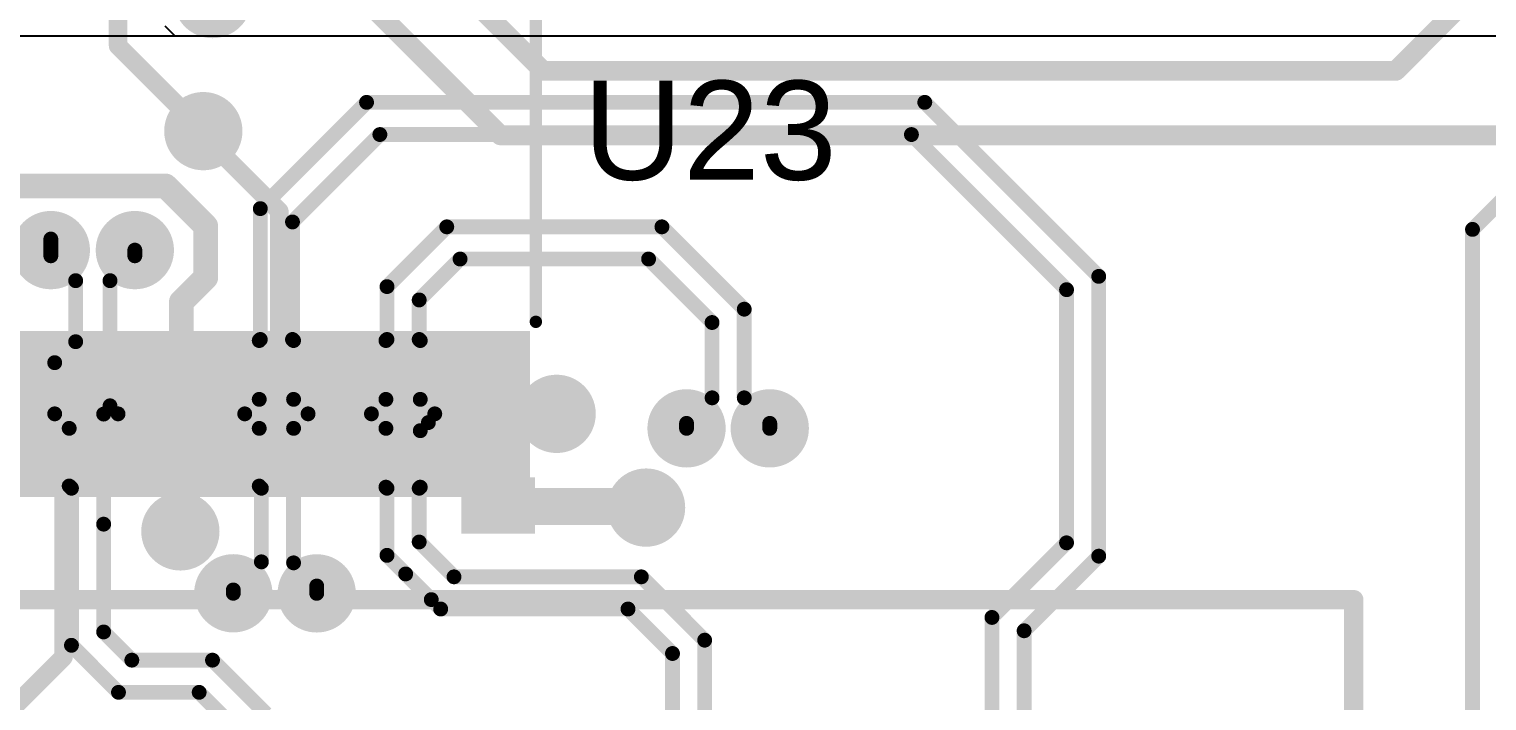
# Model space of a CAD drawing. Header units: millimetres. Extents: x 0 to 172, y 0 to 138.
# Drawn here: x 42.62 to 57.58, y 26.33 to 33.22 of the extents above; entities that cross this region are included whole.
import ezdxf

# ---------------------------------------------------------------- set-up
doc = ezdxf.new("R2010")
doc.units = ezdxf.units.MM
for name, color, linetype in [('BottomLayer', 5, 'Continuous'), ('BottomPaste', 16, 'Continuous'), ('BottomSolder', 6, 'Continuous'), ('TopLayer', 1, 'Continuous'), ('TopOverlay', 2, 'Continuous'), ('TopPaste', 8, 'Continuous'), ('TopSolder', 216, 'Continuous'), ('ViaHoleLayer', 16, 'Continuous')]:
    doc.layers.add(name, color=color, linetype=linetype)
doc.styles.add('Arial', font='', dxfattribs={"height": 0.2})
doc.styles.get('Arial').set_extended_font_data('Arial')

# ---------------------------------------------------------------- blocks, each defined once
blk = doc.blocks.new('24_TSSOP_11')
at = {"layer": 'TopLayer'}
for points in [[(-3.649999049999999, 3.80000129), (-2.14999951, 3.80000129), (-2.14999951, 3.35000219), (-3.649999049999999, 3.35000219)], [(2.14999951, 3.80000129), (3.649999049999999, 3.80000129), (3.649999049999999, 3.35000219), (2.14999951, 3.35000219)], [(-3.649999049999999, 3.15000005), (-2.14999951, 3.15000005), (-2.14999951, 2.70000095), (-3.649999049999999, 2.70000095)], [(2.14999951, 3.15000005), (3.649999049999999, 3.15000005), (3.649999049999999, 2.70000095), (2.14999951, 2.70000095)], [(-3.649999049999999, 2.50000135), (-2.14999951, 2.50000135), (-2.14999951, 2.05000225), (-3.649999049999999, 2.05000225)], [(2.14999951, 2.50000135), (3.649999049999999, 2.50000135), (3.649999049999999, 2.05000225), (2.14999951, 2.05000225)], [(-3.649999049999999, 1.85000011), (-2.14999951, 1.85000011), (-2.14999951, 1.40000101), (-3.649999049999999, 1.40000101)], [(2.14999951, 1.85000011), (3.649999049999999, 1.85000011), (3.649999049999999, 1.40000101), (2.14999951, 1.40000101)], [(-3.649999049999999, 1.20000141), (-2.14999951, 1.20000141), (-2.14999951, 0.75000231), (-3.649999049999999, 0.75000231)], [(2.14999951, 1.20000141), (3.649999049999999, 1.20000141), (3.649999049999999, 0.75000231), (2.14999951, 0.75000231)], [(-3.649999049999999, 0.55000017), (-2.14999951, 0.55000017), (-2.14999951, 0.10000107), (-3.649999049999999, 0.10000107)], [(2.14999951, 0.55000017), (3.649999049999999, 0.55000017), (3.649999049999999, 0.10000107), (2.14999951, 0.10000107)], [(-3.649999049999999, -0.09999852999999999), (-2.14999951, -0.09999852999999999), (-2.14999951, -0.54999763), (-3.649999049999999, -0.54999763)], [(2.14999951, -0.09999852999999999), (3.649999049999999, -0.09999852999999999), (3.649999049999999, -0.54999763), (2.14999951, -0.54999763)], [(-3.649999049999999, -0.74999977), (-2.14999951, -0.74999977), (-2.14999951, -1.19999887), (-3.649999049999999, -1.19999887)], [(2.14999951, -0.74999977), (3.649999049999999, -0.74999977), (3.649999049999999, -1.19999887), (2.14999951, -1.19999887)], [(-3.649999049999999, -1.39999847), (-2.14999951, -1.39999847), (-2.14999951, -1.84999757), (-3.649999049999999, -1.84999757)], [(2.14999951, -1.39999847), (3.649999049999999, -1.39999847), (3.649999049999999, -1.84999757), (2.14999951, -1.84999757)], [(-3.649999049999999, -2.04999971), (-2.14999951, -2.04999971), (-2.14999951, -2.49999881), (-3.649999049999999, -2.49999881)], [(2.14999951, -2.04999971), (3.649999049999999, -2.04999971), (3.649999049999999, -2.49999881), (2.14999951, -2.49999881)], [(-3.649999049999999, -2.69999841), (-2.14999951, -2.69999841), (-2.14999951, -3.14999751), (-3.649999049999999, -3.14999751)], [(2.14999951, -2.69999841), (3.649999049999999, -2.69999841), (3.649999049999999, -3.14999751), (2.14999951, -3.14999751)], [(-3.649999049999999, -3.34999965), (-2.14999951, -3.34999965), (-2.14999951, -3.79999875), (-3.649999049999999, -3.79999875)], [(2.14999951, -3.34999965), (3.649999049999999, -3.34999965), (3.649999049999999, -3.79999875), (2.14999951, -3.79999875)]]:
    blk.add_hatch(color=1, dxfattribs=at).paths.add_polyline_path(points)
at = {"layer": 'TopPaste'}
for points in [[(-3.649999049999999, 3.80000129), (-2.14999951, 3.80000129), (-2.14999951, 3.35000219), (-3.649999049999999, 3.35000219)], [(2.14999951, 3.80000129), (3.649999049999999, 3.80000129), (3.649999049999999, 3.35000219), (2.14999951, 3.35000219)], [(-3.649999049999999, 3.15000005), (-2.14999951, 3.15000005), (-2.14999951, 2.70000095), (-3.649999049999999, 2.70000095)], [(2.14999951, 3.15000005), (3.649999049999999, 3.15000005), (3.649999049999999, 2.70000095), (2.14999951, 2.70000095)], [(-3.649999049999999, 2.50000135), (-2.14999951, 2.50000135), (-2.14999951, 2.05000225), (-3.649999049999999, 2.05000225)], [(2.14999951, 2.50000135), (3.649999049999999, 2.50000135), (3.649999049999999, 2.05000225), (2.14999951, 2.05000225)], [(-3.649999049999999, 1.85000011), (-2.14999951, 1.85000011), (-2.14999951, 1.40000101), (-3.649999049999999, 1.40000101)], [(2.14999951, 1.85000011), (3.649999049999999, 1.85000011), (3.649999049999999, 1.40000101), (2.14999951, 1.40000101)], [(-3.649999049999999, 1.20000141), (-2.14999951, 1.20000141), (-2.14999951, 0.75000231), (-3.649999049999999, 0.75000231)], [(2.14999951, 1.20000141), (3.649999049999999, 1.20000141), (3.649999049999999, 0.75000231), (2.14999951, 0.75000231)], [(-3.649999049999999, 0.55000017), (-2.14999951, 0.55000017), (-2.14999951, 0.10000107), (-3.649999049999999, 0.10000107)], [(2.14999951, 0.55000017), (3.649999049999999, 0.55000017), (3.649999049999999, 0.10000107), (2.14999951, 0.10000107)], [(-3.649999049999999, -0.09999852999999999), (-2.14999951, -0.09999852999999999), (-2.14999951, -0.54999763), (-3.649999049999999, -0.54999763)], [(2.14999951, -0.09999852999999999), (3.649999049999999, -0.09999852999999999), (3.649999049999999, -0.54999763), (2.14999951, -0.54999763)], [(-3.649999049999999, -0.74999977), (-2.14999951, -0.74999977), (-2.14999951, -1.19999887), (-3.649999049999999, -1.19999887)], [(2.14999951, -0.74999977), (3.649999049999999, -0.74999977), (3.649999049999999, -1.19999887), (2.14999951, -1.19999887)], [(-3.649999049999999, -1.39999847), (-2.14999951, -1.39999847), (-2.14999951, -1.84999757), (-3.649999049999999, -1.84999757)], [(2.14999951, -1.39999847), (3.649999049999999, -1.39999847), (3.649999049999999, -1.84999757), (2.14999951, -1.84999757)], [(-3.649999049999999, -2.04999971), (-2.14999951, -2.04999971), (-2.14999951, -2.49999881), (-3.649999049999999, -2.49999881)], [(2.14999951, -2.04999971), (3.649999049999999, -2.04999971), (3.649999049999999, -2.49999881), (2.14999951, -2.49999881)], [(-3.649999049999999, -2.69999841), (-2.14999951, -2.69999841), (-2.14999951, -3.14999751), (-3.649999049999999, -3.14999751)], [(2.14999951, -2.69999841), (3.649999049999999, -2.69999841), (3.649999049999999, -3.14999751), (2.14999951, -3.14999751)], [(-3.649999049999999, -3.34999965), (-2.14999951, -3.34999965), (-2.14999951, -3.79999875), (-3.649999049999999, -3.79999875)], [(2.14999951, -3.34999965), (3.649999049999999, -3.34999965), (3.649999049999999, -3.79999875), (2.14999951, -3.79999875)]]:
    blk.add_hatch(color=8, dxfattribs=at).paths.add_polyline_path(points)
at = {"layer": 'TopSolder'}
for points in [[(-3.751599049999999, 3.90160129), (-2.04839951, 3.90160129), (-2.04839951, 3.24840219), (-3.751599049999999, 3.24840219)], [(2.04839951, 3.90160129), (3.751599049999999, 3.90160129), (3.751599049999999, 3.24840219), (2.04839951, 3.24840219)], [(-3.751599049999999, 3.25160005), (-2.04839951, 3.25160005), (-2.04839951, 2.59840095), (-3.751599049999999, 2.59840095)], [(2.04839951, 3.25160005), (3.751599049999999, 3.25160005), (3.751599049999999, 2.59840095), (2.04839951, 2.59840095)], [(-3.751599049999999, 2.60160135), (-2.04839951, 2.60160135), (-2.04839951, 1.94840225), (-3.751599049999999, 1.94840225)], [(2.04839951, 2.60160135), (3.751599049999999, 2.60160135), (3.751599049999999, 1.94840225), (2.04839951, 1.94840225)], [(-3.751599049999999, 1.95160011), (-2.04839951, 1.95160011), (-2.04839951, 1.29840101), (-3.751599049999999, 1.29840101)], [(2.04839951, 1.95160011), (3.751599049999999, 1.95160011), (3.751599049999999, 1.29840101), (2.04839951, 1.29840101)], [(-3.751599049999999, 1.30160141), (-2.04839951, 1.30160141), (-2.04839951, 0.6484023099999999), (-3.751599049999999, 0.6484023099999999)], [(2.04839951, 1.30160141), (3.751599049999999, 1.30160141), (3.751599049999999, 0.6484023099999999), (2.04839951, 0.6484023099999999)], [(-3.751599049999999, 0.65160017), (-2.04839951, 0.65160017), (-2.04839951, -0.00159893), (-3.751599049999999, -0.00159893)], [(2.04839951, 0.65160017), (3.751599049999999, 0.65160017), (3.751599049999999, -0.00159893), (2.04839951, -0.00159893)], [(-3.751599049999999, 0.00160147), (-2.04839951, 0.00160147), (-2.04839951, -0.65159763), (-3.751599049999999, -0.65159763)], [(2.04839951, 0.00160147), (3.751599049999999, 0.00160147), (3.751599049999999, -0.65159763), (2.04839951, -0.65159763)], [(-3.751599049999999, -0.6483997699999999), (-2.04839951, -0.6483997699999999), (-2.04839951, -1.30159887), (-3.751599049999999, -1.30159887)], [(2.04839951, -0.6483997699999999), (3.751599049999999, -0.6483997699999999), (3.751599049999999, -1.30159887), (2.04839951, -1.30159887)], [(-3.751599049999999, -1.29839847), (-2.04839951, -1.29839847), (-2.04839951, -1.95159757), (-3.751599049999999, -1.95159757)], [(2.04839951, -1.29839847), (3.751599049999999, -1.29839847), (3.751599049999999, -1.95159757), (2.04839951, -1.95159757)], [(-3.751599049999999, -1.94839971), (-2.04839951, -1.94839971), (-2.04839951, -2.60159881), (-3.751599049999999, -2.60159881)], [(2.04839951, -1.94839971), (3.751599049999999, -1.94839971), (3.751599049999999, -2.60159881), (2.04839951, -2.60159881)], [(-3.751599049999999, -2.59839841), (-2.04839951, -2.59839841), (-2.04839951, -3.25159751), (-3.751599049999999, -3.25159751)], [(2.04839951, -2.59839841), (3.751599049999999, -2.59839841), (3.751599049999999, -3.25159751), (2.04839951, -3.25159751)], [(-3.751599049999999, -3.24839965), (-2.04839951, -3.24839965), (-2.04839951, -3.90159875), (-3.751599049999999, -3.90159875)], [(2.04839951, -3.24839965), (3.751599049999999, -3.24839965), (3.751599049999999, -3.90159875), (2.04839951, -3.90159875)]]:
    blk.add_hatch(color=216, dxfattribs=at).paths.add_polyline_path(points)
at = {"layer": 'TopOverlay', "const_width": 0.127}
for points in [[(1.9558, 3.9624), (-2.0066, 3.9624)], [(-3.937, 3.4544), (-3.937, 3.7084)], [(-3.81, 3.581399999999999), (-3.937, 3.7084)], [(-3.937, 3.4544), (-3.81, 3.581399999999999)], [(1.9558, -3.96239746), (-2.0066, -3.96239746)]]:
    blk.add_lwpolyline(points, dxfattribs=at)
at = {"layer": 'TopOverlay', "const_width": 0.0635}
for points in [[(-2.03835, 3.9624, 1), (-1.97485, 3.9624, 1)], [(1.92405, 3.9624, 1), (1.98755, 3.9624, 1)], [(-3.96875, 3.7084, 1), (-3.90525, 3.7084, 1)], [(-3.96875, 3.7084, 1), (-3.90525, 3.7084, 1)], [(-3.84175, 3.581399999999999, 1), (-3.778249999999999, 3.581399999999999, 1)], [(-3.84175, 3.581399999999999, 1), (-3.778249999999999, 3.581399999999999, 1)], [(-3.96875, 3.4544, 1), (-3.90525, 3.4544, 1)], [(-3.96875, 3.4544, 1), (-3.90525, 3.4544, 1)], [(-2.03835, -3.96239746, 1), (-1.97485, -3.96239746, 1)], [(1.92405, -3.96239746, 1), (1.98755, -3.96239746, 1)]]:
    blk.add_lwpolyline(points, format="xyb", close=True, dxfattribs=at)
blk = doc.blocks.new('MX50B19NQ1_267')
at = {"layer": 'TopOverlay', "const_width": 0.1999996}
for points in [[(-12.44999796, 11.82500048), (12.4500005, 11.82500048)], [(12.4500005, 10.2249986), (12.4500005, 11.82500048)]]:
    blk.add_lwpolyline(points, dxfattribs=at)
at = {"layer": 'TopOverlay', "const_width": 0.0999998}
blk.add_lwpolyline([(12.4000006, 11.82500048, 1), (12.5000004, 11.82500048, 1)], format="xyb", close=True, dxfattribs=at)
blk.add_lwpolyline([(12.4000006, 11.82500048, 1), (12.5000004, 11.82500048, 1)], format="xyb", close=True, dxfattribs=at)
blk = doc.blocks.new('C___0402_B_390')
at = {"layer": 'BottomLayer'}
for points in [[(-0.2413, 0.3175), (-0.2412999999999999, -0.3175), (-0.6985, -0.3175), (-0.6985, 0.3175)], [(0.6985, 0.3175), (0.6985, -0.3175), (0.2413, -0.3175), (0.2412999999999999, 0.3175)]]:
    blk.add_hatch(color=5, dxfattribs=at).paths.add_polyline_path(points)
at = {"layer": 'BottomPaste'}
for points in [[(-0.2413, 0.3175), (-0.2412999999999999, -0.3175), (-0.6985, -0.3175), (-0.6985, 0.3175)], [(0.6985, 0.3175), (0.6985, -0.3175), (0.2413, -0.3175), (0.2412999999999999, 0.3175)]]:
    blk.add_hatch(color=16, dxfattribs=at).paths.add_polyline_path(points)
at = {"layer": 'BottomSolder'}
for points in [[(-0.18130012, 0.37749988), (-0.18130012, -0.37749988), (-0.7584998799999999, -0.37749988), (-0.7584998799999999, 0.37749988)], [(0.7584998799999999, 0.37749988), (0.7584998799999999, -0.37749988), (0.18130012, -0.37749988), (0.18130012, 0.37749988)]]:
    blk.add_hatch(color=6, dxfattribs=at).paths.add_polyline_path(points)

msp = doc.modelspace()

# ---------------------------------------------------------------- hatches: boundary and pattern name
at = {"layer": 'BottomLayer'}
h = msp.add_hatch(color=5, dxfattribs=at)
edge = h.paths.add_edge_path()
edge.add_arc((44.40599958, 32.17279824), 0.2999994, 0, 360)
h = msp.add_hatch(color=5, dxfattribs=at)
edge = h.paths.add_edge_path()
edge.add_arc((42.84137227999999, 30.95231808), 0.2999994, 0, 360)
h = msp.add_hatch(color=5, dxfattribs=at)
edge = h.paths.add_edge_path()
edge.add_arc((43.70337208, 30.95231808), 0.2999994, 0, 360)
h = msp.add_hatch(color=5, dxfattribs=at)
edge = h.paths.add_edge_path()
edge.add_arc((48.0314, 29.27279896), 0.2999994, 0, 360)
h = msp.add_hatch(color=5, dxfattribs=at)
edge = h.paths.add_edge_path()
edge.add_arc((49.36451392, 29.12400067999999), 0.2999994, 0, 360)
h = msp.add_hatch(color=5, dxfattribs=at)
edge = h.paths.add_edge_path()
edge.add_arc((50.21851272, 29.12400067999999), 0.2999994, 0, 360)
h = msp.add_hatch(color=5, dxfattribs=at)
edge = h.paths.add_edge_path()
edge.add_arc((48.9491147, 28.31120068), 0.2999994, 0, 360)
h = msp.add_hatch(color=5, dxfattribs=at)
edge = h.paths.add_edge_path()
edge.add_arc((44.1706, 28.067), 0.2999994, 0, 360)
h = msp.add_hatch(color=5, dxfattribs=at)
edge = h.paths.add_edge_path()
edge.add_arc((44.7136012, 27.432), 0.2999994, 0, 360)
h = msp.add_hatch(color=5, dxfattribs=at)
edge = h.paths.add_edge_path()
edge.add_arc((45.56967518, 27.43110592), 0.2999994, 0, 360)
at = {"layer": 'BottomSolder'}
h = msp.add_hatch(color=6, dxfattribs=at)
edge = h.paths.add_edge_path()
edge.add_arc((44.5008, 33.528), 0.4015993999999999, 0, 360)
h = msp.add_hatch(color=6, dxfattribs=at)
edge = h.paths.add_edge_path()
edge.add_arc((44.40599958, 32.17279824), 0.4015993999999999, 0, 360)
h = msp.add_hatch(color=6, dxfattribs=at)
edge = h.paths.add_edge_path()
edge.add_arc((42.84137227999999, 30.95231808), 0.4015993999999999, 0, 360)
h = msp.add_hatch(color=6, dxfattribs=at)
edge = h.paths.add_edge_path()
edge.add_arc((43.70337208, 30.95231808), 0.4015993999999999, 0, 360)
h = msp.add_hatch(color=6, dxfattribs=at)
edge = h.paths.add_edge_path()
edge.add_arc((48.0314, 29.27279896), 0.4015993999999999, 0, 360)
h = msp.add_hatch(color=6, dxfattribs=at)
edge = h.paths.add_edge_path()
edge.add_arc((49.36451392, 29.12400067999999), 0.4015993999999999, 0, 360)
h = msp.add_hatch(color=6, dxfattribs=at)
edge = h.paths.add_edge_path()
edge.add_arc((50.21851272, 29.12400067999999), 0.4015993999999999, 0, 360)
h = msp.add_hatch(color=6, dxfattribs=at)
edge = h.paths.add_edge_path()
edge.add_arc((48.9491147, 28.31120068), 0.4015993999999999, 0, 360)
h = msp.add_hatch(color=6, dxfattribs=at)
edge = h.paths.add_edge_path()
edge.add_arc((44.1706, 28.067), 0.4015993999999999, 0, 360)
h = msp.add_hatch(color=6, dxfattribs=at)
edge = h.paths.add_edge_path()
edge.add_arc((44.7136012, 27.432), 0.4015993999999999, 0, 360)
h = msp.add_hatch(color=6, dxfattribs=at)
edge = h.paths.add_edge_path()
edge.add_arc((45.56967518, 27.43110592), 0.4015993999999999, 0, 360)
at = {"layer": 'TopLayer'}
h = msp.add_hatch(color=1, dxfattribs=at)
edge = h.paths.add_edge_path()
edge.add_arc((44.40599958, 32.17279824), 0.2999994, 0, 360)
h = msp.add_hatch(color=1, dxfattribs=at)
edge = h.paths.add_edge_path()
edge.add_arc((42.84137227999999, 30.95231808), 0.2999994, 0, 360)
h = msp.add_hatch(color=1, dxfattribs=at)
edge = h.paths.add_edge_path()
edge.add_arc((43.70337208, 30.95231808), 0.2999994, 0, 360)
msp.add_hatch(color=1, dxfattribs=at).paths.add_polyline_path([(47.20599906, 28.52279792), (47.6560007, 28.52279792), (47.6560007, 30.0228), (47.20599906, 30.0228)])
h = msp.add_hatch(color=1, dxfattribs=at)
edge = h.paths.add_edge_path()
edge.add_arc((48.0314, 29.27279896), 0.2999994, 0, 360)
h = msp.add_hatch(color=1, dxfattribs=at)
edge = h.paths.add_edge_path()
edge.add_arc((49.36451392, 29.12400067999999), 0.2999994, 0, 360)
h = msp.add_hatch(color=1, dxfattribs=at)
edge = h.paths.add_edge_path()
edge.add_arc((50.21851272, 29.12400067999999), 0.2999994, 0, 360)
h = msp.add_hatch(color=1, dxfattribs=at)
edge = h.paths.add_edge_path()
edge.add_arc((48.9491147, 28.31120068), 0.2999994, 0, 360)
h = msp.add_hatch(color=1, dxfattribs=at)
edge = h.paths.add_edge_path()
edge.add_arc((44.1706, 28.067), 0.2999994, 0, 360)
h = msp.add_hatch(color=1, dxfattribs=at)
edge = h.paths.add_edge_path()
edge.add_arc((44.7136012, 27.432), 0.2999994, 0, 360)
h = msp.add_hatch(color=1, dxfattribs=at)
edge = h.paths.add_edge_path()
edge.add_arc((45.56967518, 27.43110592), 0.2999994, 0, 360)
at = {"layer": 'TopSolder'}
h = msp.add_hatch(color=216, dxfattribs=at)
edge = h.paths.add_edge_path()
edge.add_arc((44.5008, 33.528), 0.4015993999999999, 0, 360)
h = msp.add_hatch(color=216, dxfattribs=at)
edge = h.paths.add_edge_path()
edge.add_arc((44.40599958, 32.17279824), 0.4015993999999999, 0, 360)
h = msp.add_hatch(color=216, dxfattribs=at)
edge = h.paths.add_edge_path()
edge.add_arc((42.84137227999999, 30.95231808), 0.4015993999999999, 0, 360)
h = msp.add_hatch(color=216, dxfattribs=at)
edge = h.paths.add_edge_path()
edge.add_arc((43.70337208, 30.95231808), 0.4015993999999999, 0, 360)
h = msp.add_hatch(color=216, dxfattribs=at)
edge = h.paths.add_edge_path()
edge.add_arc((48.0314, 29.27279896), 0.4015993999999999, 0, 360)
h = msp.add_hatch(color=216, dxfattribs=at)
edge = h.paths.add_edge_path()
edge.add_arc((49.36451392, 29.12400067999999), 0.4015993999999999, 0, 360)
h = msp.add_hatch(color=216, dxfattribs=at)
edge = h.paths.add_edge_path()
edge.add_arc((50.21851272, 29.12400067999999), 0.4015993999999999, 0, 360)
h = msp.add_hatch(color=216, dxfattribs=at)
edge = h.paths.add_edge_path()
edge.add_arc((48.9491147, 28.31120068), 0.4015993999999999, 0, 360)
h = msp.add_hatch(color=216, dxfattribs=at)
edge = h.paths.add_edge_path()
edge.add_arc((44.1706, 28.067), 0.4015993999999999, 0, 360)
h = msp.add_hatch(color=216, dxfattribs=at)
edge = h.paths.add_edge_path()
edge.add_arc((44.7136012, 27.432), 0.4015993999999999, 0, 360)
h = msp.add_hatch(color=216, dxfattribs=at)
edge = h.paths.add_edge_path()
edge.add_arc((45.56967518, 27.43110592), 0.4015993999999999, 0, 360)
at = {"layer": 'ViaHoleLayer'}
h = msp.add_hatch(color=16, dxfattribs=at)
edge = h.paths.add_edge_path()
edge.add_arc((44.40599958, 32.17279824), 0.1499997, 0, 360)
h = msp.add_hatch(color=16, dxfattribs=at)
edge = h.paths.add_edge_path()
edge.add_arc((42.84137227999999, 30.95231808), 0.1499997, 0, 360)
h = msp.add_hatch(color=16, dxfattribs=at)
edge = h.paths.add_edge_path()
edge.add_arc((43.70337208, 30.95231808), 0.1499997, 0, 360)
h = msp.add_hatch(color=16, dxfattribs=at)
edge = h.paths.add_edge_path()
edge.add_arc((48.0314, 29.27279896), 0.1499997, 0, 360)
h = msp.add_hatch(color=16, dxfattribs=at)
edge = h.paths.add_edge_path()
edge.add_arc((49.36451392, 29.12400067999999), 0.1499997, 0, 360)
h = msp.add_hatch(color=16, dxfattribs=at)
edge = h.paths.add_edge_path()
edge.add_arc((50.21851272, 29.12400067999999), 0.1499997, 0, 360)
h = msp.add_hatch(color=16, dxfattribs=at)
edge = h.paths.add_edge_path()
edge.add_arc((48.9491147, 28.31120068), 0.1499997, 0, 360)
h = msp.add_hatch(color=16, dxfattribs=at)
edge = h.paths.add_edge_path()
edge.add_arc((44.1706, 28.067), 0.1499997, 0, 360)
h = msp.add_hatch(color=16, dxfattribs=at)
edge = h.paths.add_edge_path()
edge.add_arc((44.7136012, 27.432), 0.1499997, 0, 360)
h = msp.add_hatch(color=16, dxfattribs=at)
edge = h.paths.add_edge_path()
edge.add_arc((45.56967518, 27.43110592), 0.1499997, 0, 360)

# ---------------------------------------------------------------- linework, layer by layer
at = {"layer": 'BottomLayer'}
for points, const_width in [([(46.60899999999999, 34.0729062), (47.89058747999999, 32.79131872)], 0.2032), ([(56.6424064, 32.79131872), (57.9374, 34.08631232)], 0.2032), ([(45.89956276, 33.68577972), (47.45576488, 32.1295776)], 0.2032), ([(47.89058747999999, 32.79131872), (56.6424064, 32.79131872)], 0.2032), ([(44.40599958, 32.13100254), (44.40599958, 32.17279824)], 0.1892554), ([(44.40599958, 32.13100254), (45.1866, 31.35040212)], 0.1892554), ([(47.45576488, 32.1295776), (57.68103272, 32.1295776)], 0.2032), ([(45.1866, 29.51467808), (45.1866, 31.35040212)], 0.1892554), ([(44.7959226, 29.12400067999999), (45.1866, 29.51467808)], 0.1892554), ([(47.43099988, 29.27279896), (48.0314, 29.27279896)], 0.3809999999999999), ([(42.97158792, 28.7528), (43.3427886, 29.12400067999999)], 0.1892554), ([(43.3427886, 29.12400067999999), (44.7959226, 29.12400067999999)], 0.1892554), ([(42.97158792, 26.77698734), (42.97158792, 28.7528)], 0.1892554), ([(47.43099988, 28.33299896), (47.44189901999999, 28.32209982)], 0.3809999999999999), ([(47.44189901999999, 28.32209982), (48.93821556, 28.32209982)], 0.3809999999999999), ([(48.93821556, 28.32209982), (48.9491147, 28.31120068)], 0.3809999999999999), ([(41.51039958, 25.315799), (42.97158792, 26.77698734)], 0.1892554)]:
    msp.add_lwpolyline(points, dxfattribs=dict(at, const_width=const_width))
for points, const_width in [([(47.83978748, 32.79131872, 1), (47.94138748, 32.79131872, 1)], 0.1016), ([(47.83978748, 32.79131872, 1), (47.94138748, 32.79131872, 1)], 0.1016), ([(56.5916064, 32.79131872, 1), (56.69320639999999, 32.79131872, 1)], 0.1016), ([(56.5916064, 32.79131872, 1), (56.69320639999999, 32.79131872, 1)], 0.1016), ([(44.358687, 32.17279824, 1), (44.45331216, 32.17279824, 1)], 0.0946277), ([(44.358687, 32.13100254, 1), (44.45331216, 32.13100254, 1)], 0.0946277), ([(44.358687, 32.13100254, 1), (44.45331216, 32.13100254, 1)], 0.0946277), ([(47.40496488, 32.1295776, 1), (47.50656488, 32.1295776, 1)], 0.1016), ([(47.40496488, 32.1295776, 1), (47.50656488, 32.1295776, 1)], 0.1016), ([(45.13928742, 31.35040212, 1), (45.23391257999999, 31.35040212, 1)], 0.0946277), ([(45.13928742, 31.35040212, 1), (45.23391257999999, 31.35040212, 1)], 0.0946277), ([(45.13928742, 29.51467808, 1), (45.23391257999999, 29.51467808, 1)], 0.0946277), ([(45.13928742, 29.51467808, 1), (45.23391257999999, 29.51467808, 1)], 0.0946277), ([(47.33574987999999, 29.27279896, 1), (47.52624987999999, 29.27279896, 1)], 0.1905), ([(47.93615, 29.27279896, 1), (48.12665, 29.27279896, 1)], 0.1905), ([(43.29547602, 29.12400067999999, 1), (43.39010118, 29.12400067999999, 1)], 0.0946277), ([(43.29547602, 29.12400067999999, 1), (43.39010118, 29.12400067999999, 1)], 0.0946277), ([(44.74861002, 29.12400067999999, 1), (44.84323518, 29.12400067999999, 1)], 0.0946277), ([(44.74861002, 29.12400067999999, 1), (44.84323518, 29.12400067999999, 1)], 0.0946277), ([(42.92427534, 28.7528, 1), (43.0189005, 28.7528, 1)], 0.0946277), ([(42.92427534, 28.7528, 1), (43.0189005, 28.7528, 1)], 0.0946277), ([(47.33574987999999, 28.33299896, 1), (47.52624987999999, 28.33299896, 1)], 0.1905), ([(47.34664902, 28.32209982, 1), (47.53714902, 28.32209982, 1)], 0.1905), ([(47.34664902, 28.32209982, 1), (47.53714902, 28.32209982, 1)], 0.1905), ([(48.84296556, 28.32209982, 1), (49.03346556, 28.32209982, 1)], 0.1905), ([(48.84296556, 28.32209982, 1), (49.03346556, 28.32209982, 1)], 0.1905), ([(48.8538647, 28.31120068, 1), (49.0443647, 28.31120068, 1)], 0.1905), ([(42.92427534, 26.77698734, 1), (43.0189005, 26.77698734, 1)], 0.0946277), ([(42.92427534, 26.77698734, 1), (43.0189005, 26.77698734, 1)], 0.0946277)]:
    msp.add_lwpolyline(points, format="xyb", close=True, dxfattribs=dict(at, const_width=const_width))
at = {"layer": 'TopLayer'}
for p, q in [((44.11761814, 33.147), (44.01594702, 33.24867112)), ((103.7336, 33.147), (31.0642, 33.147)), ((58.75210499999999, 33.147), (44.11761814, 33.147))]:
    msp.add_line(p, q, dxfattribs=at)
for points, const_width in [([(43.53100006, 33.04779775999999), (43.53100006, 35.07279751999999)], 0.1892554), ([(57.4294, 31.1650507), (59.88906233999999, 33.62471304)], 0.1524), ([(43.53100006, 33.04779775999999), (44.40599958, 32.17279824)], 0.1892554), ([(44.99089807999999, 31.37803986), (46.08108894, 32.46823072)], 0.1524), ([(46.08108894, 32.46823072), (51.80897182, 32.46823072)], 0.1524), ([(51.80897182, 32.46823072), (53.59399999999999, 30.68320254)], 0.1524), ([(45.32109808, 31.24126848), (46.21786031999999, 32.13803072)], 0.1524), ([(46.21786031999999, 32.13803072), (51.67220044, 32.13803072)], 0.1524), ([(51.67220044, 32.13803072), (53.2638, 30.54643116)], 0.1524), ([(42.39734472, 31.61031778), (44.01804506, 31.61031778)], 0.254), ([(44.01804506, 31.61031778), (44.43128528, 31.19707756)], 0.254), ([(44.99089807999999, 30.03587592), (44.99089807999999, 31.37803986)], 0.1524), ([(44.43128528, 30.67143472), (44.43128528, 31.19707756)], 0.254), ([(45.32109808, 30.03587592), (45.32109808, 31.24126848)], 0.1524), ([(46.29089801999999, 30.5780694), (46.90402607999999, 31.19119746)], 0.1524), ([(46.90402607999999, 31.19119746), (49.11180677999999, 31.19119746)], 0.1524), ([(49.11180677999999, 31.19119746), (49.95661332, 30.34639092)], 0.1524), ([(42.84137227999999, 30.95231808), (42.84137227999999, 31.06586624)], 0.1524), ([(57.4294, 3.7853493), (57.4294, 31.1650507)], 0.1524), ([(42.84137227999999, 30.89404286), (42.84137227999999, 30.95231808)], 0.1524), ([(42.84137227999999, 30.89404286), (43.09617238, 30.63924276)], 0.1524), ([(43.44857198, 30.63924276), (43.70337208, 30.89404286)], 0.1524), ([(43.70337208, 30.89404286), (43.70337208, 30.95231808)], 0.1524), ([(46.62109802, 30.44129802), (47.04079746, 30.86099746)], 0.1524), ([(47.04079746, 30.86099746), (48.9750354, 30.86099746)], 0.1524), ([(48.9750354, 30.86099746), (49.62641332, 30.20961954)], 0.1524), ([(43.09617238, 30.01297274), (43.09617238, 30.63924276)], 0.1524), ([(43.44857198, 29.35522704), (43.44857198, 30.63924276)], 0.1524), ([(44.18099875999999, 30.4211482), (44.43128528, 30.67143472)], 0.254), ([(53.59399999999999, 27.813), (53.59399999999999, 30.68320254)], 0.1524), ([(44.18099875999999, 29.27279896), (44.18099875999999, 30.4211482)], 0.254), ([(46.29089801999999, 30.03587592), (46.29089801999999, 30.5780694)], 0.1524), ([(46.62109802, 30.03587592), (46.62109802, 30.44129802)], 0.1524), ([(53.2638, 27.94977138), (53.2638, 30.54643116)], 0.1524), ([(49.95661332, 29.437076), (49.95661332, 30.34639092)], 0.1524), ([(49.62641332, 29.437076), (49.62641332, 30.20961954)], 0.1524), ([(42.88099881999999, 29.79779918), (43.09617238, 30.01297274)], 0.1524), ([(44.97980081999999, 30.02477866), (44.99089807999999, 30.03587592)], 0.1524), ([(44.97980081999999, 29.42159978), (44.97980081999999, 30.02477866)], 0.1524), ([(45.32109808, 30.03587592), (45.33219788, 30.02477612)], 0.1524), ([(45.33219788, 29.42159978), (45.33219788, 30.02477612)], 0.1524), ([(46.27980075999999, 30.02477866), (46.29089801999999, 30.03587592)], 0.1524), ([(46.27980075999999, 29.42159978), (46.27980075999999, 30.02477866)], 0.1524), ([(46.62109802, 30.03587592), (46.63219782, 30.02477612)], 0.1524), ([(46.63219782, 29.42159978), (46.63219782, 30.02477612)], 0.1524), ([(42.88099881999999, 29.27279896), (42.88099881999999, 29.79779918)], 0.1524), ([(44.831, 29.27279896), (44.97980081999999, 29.42159978)], 0.1524), ([(45.33219788, 29.42159978), (45.48099869999999, 29.27279896)], 0.1524), ([(46.13099994, 29.27279896), (46.27980075999999, 29.42159978)], 0.1524), ([(46.63219782, 29.42159978), (46.78099863999999, 29.27279896)], 0.1524), ([(49.36451392, 29.1751766), (49.62641332, 29.437076)], 0.1524), ([(49.95661332, 29.437076), (50.21851272, 29.1751766)], 0.1524), ([(42.88099881999999, 29.27279896), (43.02979964, 29.12399814)], 0.1524), ([(43.3832, 28.14115276), (43.3832, 29.27027928)], 0.1524), ([(43.44857198, 29.35522704), (43.53100006, 29.27279896)], 0.1524), ([(44.18099875999999, 28.07739876), (44.18099875999999, 29.27279896)], 0.3809999999999999), ([(44.831, 29.27279896), (44.97980081999999, 29.12399814)], 0.1524), ([(45.33219788, 29.12399814), (45.48099869999999, 29.27279896)], 0.1524), ([(46.13099994, 29.27279896), (46.27980075999999, 29.12399814)], 0.1524), ([(47.43099988, 29.27279896), (48.0314, 29.27279896)], 0.3809999999999999), ([(43.02979964, 28.53291982), (43.02979964, 29.12399814)], 0.1524), ([(44.97980081999999, 28.53191906), (44.97980081999999, 29.12399814)], 0.1524), ([(45.33219788, 27.74418124), (45.33219788, 29.12399814)], 0.1524), ([(46.27980075999999, 28.52081926), (46.27980075999999, 29.12399814)], 0.1524), ([(46.63219782, 29.10003578), (46.71559618, 29.18343414)], 0.1524), ([(46.63219782, 28.5208218), (46.63219782, 29.10003578)], 0.1524), ([(49.36451392, 29.12400067999999), (49.36451392, 29.1751766)], 0.1524), ([(50.21851272, 29.12400067999999), (50.21851272, 29.1751766)], 0.1524), ([(43.02979964, 28.53291982), (43.05299746, 28.509722)], 0.1524), ([(43.05299746, 26.89860254), (43.05299746, 28.509722)], 0.1524), ([(44.97980081999999, 28.53191906), (45.00199788, 28.509722)], 0.1524), ([(45.00199788, 27.75466382), (45.00199788, 28.509722)], 0.1524), ([(46.27980075999999, 28.52081926), (46.29089801999999, 28.509722)], 0.1524), ([(46.29089801999999, 27.82152932), (46.29089801999999, 28.509722)], 0.1524), ([(46.62109802, 28.509722), (46.63219782, 28.5208218)], 0.1524), ([(46.62109802, 27.9583007), (46.62109802, 28.509722)], 0.1524), ([(43.38319746, 28.14115022), (43.3832, 28.14115276)], 0.1524), ([(43.38319746, 27.03537392), (43.38319746, 28.14115022)], 0.1524), ([(46.62109802, 27.9583007), (46.97853952, 27.6008592)], 0.1524), ([(52.4983202, 27.18429158), (53.2638, 27.94977138)], 0.1524), ([(44.7136012, 27.46626714), (45.00199788, 27.75466382)], 0.1524), ([(46.29089801999999, 27.82152932), (46.48211176, 27.63031558)], 0.1524), ([(52.8285202, 27.0475202), (53.59399999999999, 27.813)], 0.1524), ([(45.33219788, 27.74418124), (45.56967518, 27.50670394)], 0.1524), ([(46.48211176, 27.63031304), (46.48211176, 27.63031558)], 0.1524), ([(46.48211176, 27.63031304), (46.74505256, 27.36737224)], 0.1524), ([(46.97853952, 27.6008592), (48.90067182, 27.6008592)], 0.1524), ([(48.90067182, 27.6008592), (49.5504978, 26.95103322)], 0.1524), ([(44.7136012, 27.432), (44.7136012, 27.46626714)], 0.1524), ([(45.56967518, 27.43110592), (45.56967518, 27.50670394)], 0.1524), ([(46.74505256, 27.36737224), (46.74505509999999, 27.36737224)], 0.1524), ([(46.74505509999999, 27.36737224), (46.84176814, 27.2706592)], 0.1524), ([(46.84176814, 27.2706592), (48.76390044, 27.2706592)], 0.1524), ([(48.76390044, 27.2706592), (49.2202978, 26.81426184)], 0.1524), ([(52.4983202, 21.36007158), (52.4983202, 27.18429158)], 0.1524), ([(43.38319746, 27.03537392), (43.67237137999999, 26.7462)], 0.1524), ([(52.8285202, 21.2233002), (52.8285202, 27.0475202)], 0.1524), ([(43.05299746, 26.89860254), (43.5356, 26.416)], 0.1524), ([(49.5504978, 26.00829952), (49.5504978, 26.95103322)], 0.1524), ([(43.67237137999999, 26.7462), (44.50017262, 26.7462)], 0.1524), ([(44.50017262, 26.7462), (45.05049918, 26.19587344)], 0.1524), ([(49.2202978, 25.61359622), (49.2202978, 26.81426184)], 0.1524), ([(43.5356, 26.416), (44.36340123999999, 26.416)], 0.1524), ([(44.36340123999999, 26.416), (44.72029918, 26.05910206)], 0.1524)]:
    msp.add_lwpolyline(points, dxfattribs=dict(at, const_width=const_width))
for points, const_width in [([(43.48368747999999, 33.04779775999999, 1), (43.57831263999999, 33.04779775999999, 1)], 0.0946277), ([(43.48368747999999, 33.04779775999999, 1), (43.57831263999999, 33.04779775999999, 1)], 0.0946277), ([(46.04298894, 32.46823072, 1), (46.11918893999999, 32.46823072, 1)], 0.0762), ([(46.04298894, 32.46823072, 1), (46.11918893999999, 32.46823072, 1)], 0.0762), ([(51.77087182, 32.46823072, 1), (51.84707182, 32.46823072, 1)], 0.0762), ([(51.77087182, 32.46823072, 1), (51.84707182, 32.46823072, 1)], 0.0762), ([(44.358687, 32.17279824, 1), (44.45331216, 32.17279824, 1)], 0.0946277), ([(46.17976032, 32.13803072, 1), (46.25596032, 32.13803072, 1)], 0.0762), ([(46.17976032, 32.13803072, 1), (46.25596032, 32.13803072, 1)], 0.0762), ([(51.63410043999999, 32.13803072, 1), (51.71030044, 32.13803072, 1)], 0.0762), ([(51.63410043999999, 32.13803072, 1), (51.71030044, 32.13803072, 1)], 0.0762), ([(43.95454505999999, 31.61031778, 1), (44.08154506, 31.61031778, 1)], 0.127), ([(43.95454505999999, 31.61031778, 1), (44.08154506, 31.61031778, 1)], 0.127), ([(44.95279807999999, 31.37803986, 1), (45.02899808, 31.37803986, 1)], 0.0762), ([(44.95279807999999, 31.37803986, 1), (45.02899808, 31.37803986, 1)], 0.0762), ([(44.36778528, 31.19707756, 1), (44.49478528, 31.19707756, 1)], 0.127), ([(44.36778528, 31.19707756, 1), (44.49478528, 31.19707756, 1)], 0.127), ([(45.28299808, 31.24126848, 1), (45.35919808, 31.24126848, 1)], 0.0762), ([(45.28299808, 31.24126848, 1), (45.35919808, 31.24126848, 1)], 0.0762), ([(46.86592607999999, 31.19119746, 1), (46.94212608, 31.19119746, 1)], 0.0762), ([(46.86592607999999, 31.19119746, 1), (46.94212608, 31.19119746, 1)], 0.0762), ([(49.07370677999999, 31.19119746, 1), (49.14990677999999, 31.19119746, 1)], 0.0762), ([(49.07370677999999, 31.19119746, 1), (49.14990677999999, 31.19119746, 1)], 0.0762), ([(42.80327227999999, 31.06586624, 1), (42.87947227999999, 31.06586624, 1)], 0.0762), ([(57.3913, 31.1650507, 1), (57.4675, 31.1650507, 1)], 0.0762), ([(57.3913, 31.1650507, 1), (57.4675, 31.1650507, 1)], 0.0762), ([(42.80327227999999, 30.95231808, 1), (42.87947227999999, 30.95231808, 1)], 0.0762), ([(42.80327227999999, 30.95231808, 1), (42.87947227999999, 30.95231808, 1)], 0.0762), ([(42.80327227999999, 30.89404286, 1), (42.87947227999999, 30.89404286, 1)], 0.0762), ([(42.80327227999999, 30.89404286, 1), (42.87947227999999, 30.89404286, 1)], 0.0762), ([(43.66527207999999, 30.95231808, 1), (43.74147207999999, 30.95231808, 1)], 0.0762), ([(43.66527207999999, 30.89404286, 1), (43.74147207999999, 30.89404286, 1)], 0.0762), ([(43.66527207999999, 30.89404286, 1), (43.74147207999999, 30.89404286, 1)], 0.0762), ([(47.00269746, 30.86099746, 1), (47.07889746, 30.86099746, 1)], 0.0762), ([(47.00269746, 30.86099746, 1), (47.07889746, 30.86099746, 1)], 0.0762), ([(48.9369354, 30.86099746, 1), (49.0131354, 30.86099746, 1)], 0.0762), ([(48.9369354, 30.86099746, 1), (49.0131354, 30.86099746, 1)], 0.0762), ([(43.05807238, 30.63924276, 1), (43.13427238, 30.63924276, 1)], 0.0762), ([(43.05807238, 30.63924276, 1), (43.13427238, 30.63924276, 1)], 0.0762), ([(43.41047198, 30.63924276, 1), (43.48667198, 30.63924276, 1)], 0.0762), ([(43.41047198, 30.63924276, 1), (43.48667198, 30.63924276, 1)], 0.0762), ([(44.36778528, 30.67143472, 1), (44.49478528, 30.67143472, 1)], 0.127), ([(44.36778528, 30.67143472, 1), (44.49478528, 30.67143472, 1)], 0.127), ([(53.55589999999999, 30.68320254, 1), (53.63209999999999, 30.68320254, 1)], 0.0762), ([(53.55589999999999, 30.68320254, 1), (53.63209999999999, 30.68320254, 1)], 0.0762), ([(44.11749876, 30.4211482, 1), (44.24449876, 30.4211482, 1)], 0.127), ([(44.11749876, 30.4211482, 1), (44.24449876, 30.4211482, 1)], 0.127), ([(46.25279802, 30.5780694, 1), (46.32899802, 30.5780694, 1)], 0.0762), ([(46.25279802, 30.5780694, 1), (46.32899802, 30.5780694, 1)], 0.0762), ([(46.58299802, 30.44129802, 1), (46.65919802, 30.44129802, 1)], 0.0762), ([(46.58299802, 30.44129802, 1), (46.65919802, 30.44129802, 1)], 0.0762), ([(53.2257, 30.54643116, 1), (53.3019, 30.54643116, 1)], 0.0762), ([(53.2257, 30.54643116, 1), (53.3019, 30.54643116, 1)], 0.0762), ([(49.91851332, 30.34639092, 1), (49.99471332, 30.34639092, 1)], 0.0762), ([(49.91851332, 30.34639092, 1), (49.99471332, 30.34639092, 1)], 0.0762), ([(49.58831332, 30.20961954, 1), (49.66451332, 30.20961954, 1)], 0.0762), ([(49.58831332, 30.20961954, 1), (49.66451332, 30.20961954, 1)], 0.0762), ([(43.05807238, 30.01297274, 1), (43.13427238, 30.01297274, 1)], 0.0762), ([(43.05807238, 30.01297274, 1), (43.13427238, 30.01297274, 1)], 0.0762), ([(44.94170081999999, 30.02477866, 1), (45.01790082, 30.02477866, 1)], 0.0762), ([(44.94170081999999, 30.02477866, 1), (45.01790082, 30.02477866, 1)], 0.0762), ([(44.95279807999999, 30.03587592, 1), (45.02899808, 30.03587592, 1)], 0.0762), ([(44.95279807999999, 30.03587592, 1), (45.02899808, 30.03587592, 1)], 0.0762), ([(45.28299808, 30.03587592, 1), (45.35919808, 30.03587592, 1)], 0.0762), ([(45.28299808, 30.03587592, 1), (45.35919808, 30.03587592, 1)], 0.0762), ([(45.29409788, 30.02477612, 1), (45.37029788, 30.02477612, 1)], 0.0762), ([(45.29409788, 30.02477612, 1), (45.37029788, 30.02477612, 1)], 0.0762), ([(46.24170075999999, 30.02477866, 1), (46.31790076, 30.02477866, 1)], 0.0762), ([(46.24170075999999, 30.02477866, 1), (46.31790076, 30.02477866, 1)], 0.0762), ([(46.25279802, 30.03587592, 1), (46.32899802, 30.03587592, 1)], 0.0762), ([(46.25279802, 30.03587592, 1), (46.32899802, 30.03587592, 1)], 0.0762), ([(46.58299802, 30.03587592, 1), (46.65919802, 30.03587592, 1)], 0.0762), ([(46.58299802, 30.03587592, 1), (46.65919802, 30.03587592, 1)], 0.0762), ([(46.59409781999999, 30.02477612, 1), (46.67029781999999, 30.02477612, 1)], 0.0762), ([(46.59409781999999, 30.02477612, 1), (46.67029781999999, 30.02477612, 1)], 0.0762), ([(42.84289881999999, 29.79779918, 1), (42.91909882, 29.79779918, 1)], 0.0762), ([(42.84289881999999, 29.79779918, 1), (42.91909882, 29.79779918, 1)], 0.0762), ([(44.94170081999999, 29.42159978, 1), (45.01790082, 29.42159978, 1)], 0.0762), ([(44.94170081999999, 29.42159978, 1), (45.01790082, 29.42159978, 1)], 0.0762), ([(45.29409788, 29.42159978, 1), (45.37029788, 29.42159978, 1)], 0.0762), ([(45.29409788, 29.42159978, 1), (45.37029788, 29.42159978, 1)], 0.0762), ([(46.24170075999999, 29.42159978, 1), (46.31790076, 29.42159978, 1)], 0.0762), ([(46.24170075999999, 29.42159978, 1), (46.31790076, 29.42159978, 1)], 0.0762), ([(46.59409781999999, 29.42159978, 1), (46.67029781999999, 29.42159978, 1)], 0.0762), ([(46.59409781999999, 29.42159978, 1), (46.67029781999999, 29.42159978, 1)], 0.0762), ([(49.58831332, 29.437076, 1), (49.66451332, 29.437076, 1)], 0.0762), ([(49.58831332, 29.437076, 1), (49.66451332, 29.437076, 1)], 0.0762), ([(49.91851332, 29.437076, 1), (49.99471332, 29.437076, 1)], 0.0762), ([(49.91851332, 29.437076, 1), (49.99471332, 29.437076, 1)], 0.0762), ([(42.84289881999999, 29.27279896, 1), (42.91909882, 29.27279896, 1)], 0.0762), ([(42.84289881999999, 29.27279896, 1), (42.91909882, 29.27279896, 1)], 0.0762), ([(43.3451, 29.27027928, 1), (43.4213, 29.27027928, 1)], 0.0762), ([(43.41047198, 29.35522704, 1), (43.48667198, 29.35522704, 1)], 0.0762), ([(43.41047198, 29.35522704, 1), (43.48667198, 29.35522704, 1)], 0.0762), ([(43.49290006, 29.27279896, 1), (43.56910006, 29.27279896, 1)], 0.0762), ([(44.08574876, 29.27279896, 1), (44.27624875999999, 29.27279896, 1)], 0.1905), ([(44.11749876, 29.27279896, 1), (44.24449876, 29.27279896, 1)], 0.127), ([(44.7929, 29.27279896, 1), (44.8691, 29.27279896, 1)], 0.0762), ([(44.7929, 29.27279896, 1), (44.8691, 29.27279896, 1)], 0.0762), ([(45.44289869999999, 29.27279896, 1), (45.5190987, 29.27279896, 1)], 0.0762), ([(45.44289869999999, 29.27279896, 1), (45.5190987, 29.27279896, 1)], 0.0762), ([(46.09289994, 29.27279896, 1), (46.16909994, 29.27279896, 1)], 0.0762), ([(46.09289994, 29.27279896, 1), (46.16909994, 29.27279896, 1)], 0.0762), ([(46.74289863999999, 29.27279896, 1), (46.81909864, 29.27279896, 1)], 0.0762), ([(47.33574987999999, 29.27279896, 1), (47.52624987999999, 29.27279896, 1)], 0.1905), ([(47.93615, 29.27279896, 1), (48.12665, 29.27279896, 1)], 0.1905), ([(42.99169964, 29.12399814, 1), (43.06789963999999, 29.12399814, 1)], 0.0762), ([(42.99169964, 29.12399814, 1), (43.06789963999999, 29.12399814, 1)], 0.0762), ([(44.94170081999999, 29.12399814, 1), (45.01790082, 29.12399814, 1)], 0.0762), ([(44.94170081999999, 29.12399814, 1), (45.01790082, 29.12399814, 1)], 0.0762), ([(45.29409788, 29.12399814, 1), (45.37029788, 29.12399814, 1)], 0.0762), ([(45.29409788, 29.12399814, 1), (45.37029788, 29.12399814, 1)], 0.0762), ([(46.24170075999999, 29.12399814, 1), (46.31790076, 29.12399814, 1)], 0.0762), ([(46.24170075999999, 29.12399814, 1), (46.31790076, 29.12399814, 1)], 0.0762), ([(46.59409781999999, 29.10003578, 1), (46.67029781999999, 29.10003578, 1)], 0.0762), ([(46.59409781999999, 29.10003578, 1), (46.67029781999999, 29.10003578, 1)], 0.0762), ([(46.67749618, 29.18343414, 1), (46.75369618, 29.18343414, 1)], 0.0762), ([(49.32641391999999, 29.1751766, 1), (49.40261392, 29.1751766, 1)], 0.0762), ([(49.32641391999999, 29.1751766, 1), (49.40261392, 29.1751766, 1)], 0.0762), ([(49.32641391999999, 29.12400067999999, 1), (49.40261392, 29.12400067999999, 1)], 0.0762), ([(50.18041272, 29.1751766, 1), (50.25661272, 29.1751766, 1)], 0.0762), ([(50.18041272, 29.1751766, 1), (50.25661272, 29.1751766, 1)], 0.0762), ([(50.18041272, 29.12400067999999, 1), (50.25661272, 29.12400067999999, 1)], 0.0762), ([(42.99169964, 28.53291982, 1), (43.06789963999999, 28.53291982, 1)], 0.0762), ([(42.99169964, 28.53291982, 1), (43.06789963999999, 28.53291982, 1)], 0.0762), ([(43.01489745999999, 28.509722, 1), (43.09109746, 28.509722, 1)], 0.0762), ([(43.01489745999999, 28.509722, 1), (43.09109746, 28.509722, 1)], 0.0762), ([(44.94170081999999, 28.53191906, 1), (45.01790082, 28.53191906, 1)], 0.0762), ([(44.94170081999999, 28.53191906, 1), (45.01790082, 28.53191906, 1)], 0.0762), ([(44.96389788, 28.509722, 1), (45.04009788, 28.509722, 1)], 0.0762), ([(44.96389788, 28.509722, 1), (45.04009788, 28.509722, 1)], 0.0762), ([(46.24170075999999, 28.52081926, 1), (46.31790076, 28.52081926, 1)], 0.0762), ([(46.24170075999999, 28.52081926, 1), (46.31790076, 28.52081926, 1)], 0.0762), ([(46.25279802, 28.509722, 1), (46.32899802, 28.509722, 1)], 0.0762), ([(46.25279802, 28.509722, 1), (46.32899802, 28.509722, 1)], 0.0762), ([(46.58299802, 28.509722, 1), (46.65919802, 28.509722, 1)], 0.0762), ([(46.58299802, 28.509722, 1), (46.65919802, 28.509722, 1)], 0.0762), ([(46.59409781999999, 28.5208218, 1), (46.67029781999999, 28.5208218, 1)], 0.0762), ([(46.59409781999999, 28.5208218, 1), (46.67029781999999, 28.5208218, 1)], 0.0762), ([(43.34509746, 28.14115022, 1), (43.42129746, 28.14115022, 1)], 0.0762), ([(43.34509746, 28.14115022, 1), (43.42129746, 28.14115022, 1)], 0.0762), ([(43.3451, 28.14115276, 1), (43.4213, 28.14115276, 1)], 0.0762), ([(43.3451, 28.14115276, 1), (43.4213, 28.14115276, 1)], 0.0762), ([(44.08574876, 28.07739876, 1), (44.27624875999999, 28.07739876, 1)], 0.1905), ([(46.58299802, 27.9583007, 1), (46.65919802, 27.9583007, 1)], 0.0762), ([(46.58299802, 27.9583007, 1), (46.65919802, 27.9583007, 1)], 0.0762), ([(53.2257, 27.94977138, 1), (53.3019, 27.94977138, 1)], 0.0762), ([(53.2257, 27.94977138, 1), (53.3019, 27.94977138, 1)], 0.0762), ([(44.96389788, 27.75466382, 1), (45.04009788, 27.75466382, 1)], 0.0762), ([(44.96389788, 27.75466382, 1), (45.04009788, 27.75466382, 1)], 0.0762), ([(46.25279802, 27.82152932, 1), (46.32899802, 27.82152932, 1)], 0.0762), ([(46.25279802, 27.82152932, 1), (46.32899802, 27.82152932, 1)], 0.0762), ([(53.55589999999999, 27.813, 1), (53.63209999999999, 27.813, 1)], 0.0762), ([(53.55589999999999, 27.813, 1), (53.63209999999999, 27.813, 1)], 0.0762), ([(45.29409788, 27.74418124, 1), (45.37029788, 27.74418124, 1)], 0.0762), ([(45.29409788, 27.74418124, 1), (45.37029788, 27.74418124, 1)], 0.0762), ([(46.44401176, 27.63031558, 1), (46.52021176, 27.63031558, 1)], 0.0762), ([(46.44401176, 27.63031558, 1), (46.52021176, 27.63031558, 1)], 0.0762), ([(46.44401176, 27.63031304, 1), (46.52021176, 27.63031304, 1)], 0.0762), ([(46.44401176, 27.63031304, 1), (46.52021176, 27.63031304, 1)], 0.0762), ([(46.94043952, 27.6008592, 1), (47.01663952, 27.6008592, 1)], 0.0762), ([(46.94043952, 27.6008592, 1), (47.01663952, 27.6008592, 1)], 0.0762), ([(48.86257182, 27.6008592, 1), (48.93877181999999, 27.6008592, 1)], 0.0762), ([(48.86257182, 27.6008592, 1), (48.93877181999999, 27.6008592, 1)], 0.0762), ([(44.6755012, 27.46626714, 1), (44.7517012, 27.46626714, 1)], 0.0762), ([(44.6755012, 27.46626714, 1), (44.7517012, 27.46626714, 1)], 0.0762), ([(45.53157518, 27.50670394, 1), (45.60777518, 27.50670394, 1)], 0.0762), ([(45.53157518, 27.50670394, 1), (45.60777518, 27.50670394, 1)], 0.0762), ([(44.6755012, 27.432, 1), (44.7517012, 27.432, 1)], 0.0762), ([(45.53157518, 27.43110592, 1), (45.60777518, 27.43110592, 1)], 0.0762), ([(46.70695256, 27.36737224, 1), (46.78315256, 27.36737224, 1)], 0.0762), ([(46.70695256, 27.36737224, 1), (46.78315256, 27.36737224, 1)], 0.0762), ([(46.70695509999999, 27.36737224, 1), (46.78315509999999, 27.36737224, 1)], 0.0762), ([(46.70695509999999, 27.36737224, 1), (46.78315509999999, 27.36737224, 1)], 0.0762), ([(46.80366813999999, 27.2706592, 1), (46.87986814, 27.2706592, 1)], 0.0762), ([(46.80366813999999, 27.2706592, 1), (46.87986814, 27.2706592, 1)], 0.0762), ([(48.72580044, 27.2706592, 1), (48.80200043999999, 27.2706592, 1)], 0.0762), ([(48.72580044, 27.2706592, 1), (48.80200043999999, 27.2706592, 1)], 0.0762), ([(52.4602202, 27.18429158, 1), (52.5364202, 27.18429158, 1)], 0.0762), ([(52.4602202, 27.18429158, 1), (52.5364202, 27.18429158, 1)], 0.0762), ([(43.34509746, 27.03537392, 1), (43.42129746, 27.03537392, 1)], 0.0762), ([(43.34509746, 27.03537392, 1), (43.42129746, 27.03537392, 1)], 0.0762), ([(52.79042019999999, 27.0475202, 1), (52.8666202, 27.0475202, 1)], 0.0762), ([(52.79042019999999, 27.0475202, 1), (52.8666202, 27.0475202, 1)], 0.0762), ([(43.01489745999999, 26.89860254, 1), (43.09109746, 26.89860254, 1)], 0.0762), ([(43.01489745999999, 26.89860254, 1), (43.09109746, 26.89860254, 1)], 0.0762), ([(49.5123978, 26.95103322, 1), (49.5885978, 26.95103322, 1)], 0.0762), ([(49.5123978, 26.95103322, 1), (49.5885978, 26.95103322, 1)], 0.0762), ([(43.63427137999999, 26.7462, 1), (43.71047138, 26.7462, 1)], 0.0762), ([(43.63427137999999, 26.7462, 1), (43.71047138, 26.7462, 1)], 0.0762), ([(44.46207261999999, 26.7462, 1), (44.53827262, 26.7462, 1)], 0.0762), ([(44.46207261999999, 26.7462, 1), (44.53827262, 26.7462, 1)], 0.0762), ([(49.1821978, 26.81426184, 1), (49.2583978, 26.81426184, 1)], 0.0762), ([(49.1821978, 26.81426184, 1), (49.2583978, 26.81426184, 1)], 0.0762), ([(43.4975, 26.416, 1), (43.5737, 26.416, 1)], 0.0762), ([(43.4975, 26.416, 1), (43.5737, 26.416, 1)], 0.0762), ([(44.32530123999999, 26.416, 1), (44.40150124, 26.416, 1)], 0.0762), ([(44.32530123999999, 26.416, 1), (44.40150124, 26.416, 1)], 0.0762)]:
    msp.add_lwpolyline(points, format="xyb", close=True, dxfattribs=dict(at, const_width=const_width))

# ---------------------------------------------------------------- block references
for name, p, rotation in [('24_TSSOP_11', (43.85599814, 32.17279824), 270), ('C___0402_B_390', (47.43099988, 28.80289896), 90)]:
    msp.add_blockref(name, p, dxfattribs=dict(rotation=rotation))
msp.add_blockref('MX50B19NQ1_267', (43.76040016, 15.5407995))

# ---------------------------------------------------------------- texts
at = {"layer": 'TopOverlay', "style": 'Arial'}
msp.add_text('U23', height=1.016, dxfattribs=at).set_placement((48.30277106, 31.6739651))

doc.saveas('drawing.dxf')
